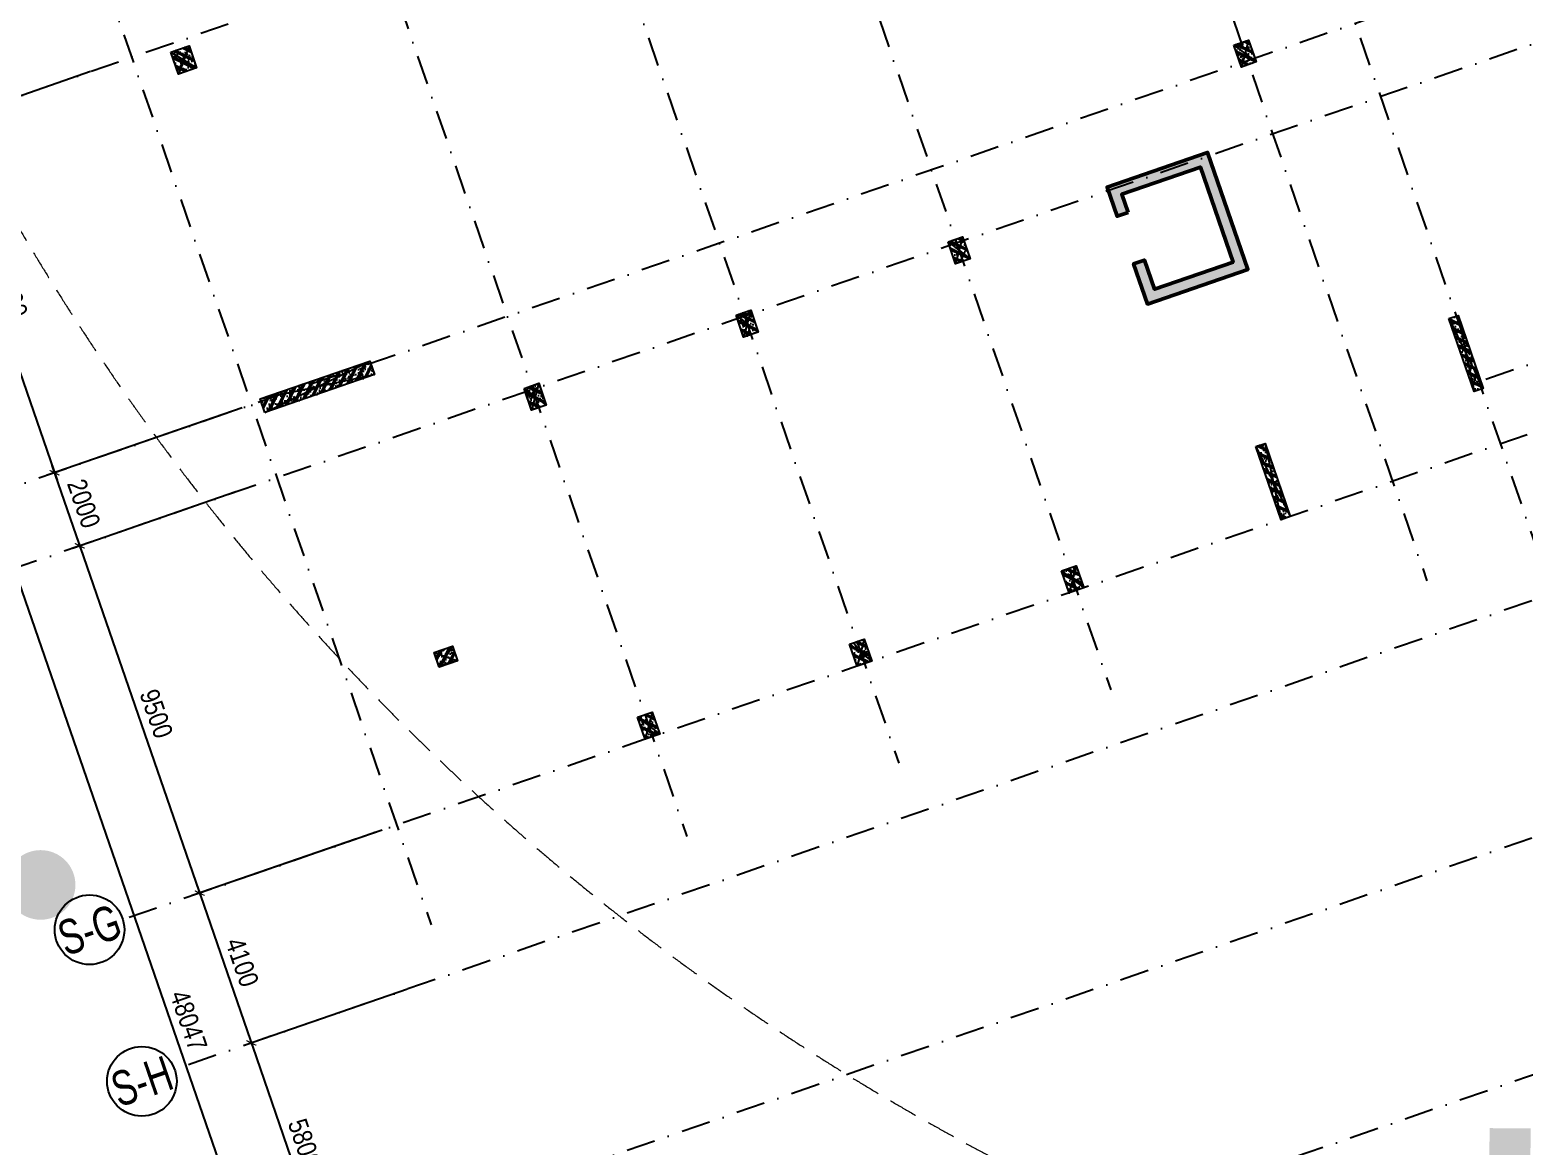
# Model space of a CAD drawing. Header units: millimetres. Extents: x -185400 to 12385, y -14070 to 168686.
# Drawn here: x -109194 to -70547, y 13994 to 42860 of the extents above; entities that cross this region are included whole.
import ezdxf
from ezdxf.enums import TextEntityAlignment as Align

# ---------------------------------------------------------------- set-up
doc = ezdxf.new("R2010")
doc.units = ezdxf.units.MM
doc.header["$LTSCALE"] = 300
doc.header["$MEASUREMENT"] = 0
doc.linetypes.add('DASHDOT', pattern=[1, 0.5, -0.25, 0, -0.25])
doc.linetypes.add('HIDDEN', pattern=[0.375, 0.25, -0.125])
for name, color, linetype in [('$AUDIT-BAD-LAYER', 7, 'Continuous'), ('KT-Kich thuoc', 9, 'Continuous'), ('KT-Luoi truc South Tower', 8, 'DASHDOT'), ('ST_MBDV Cot vach 220805$0$AUDIT_I_220805193045-1', 50, 'Continuous'), ('ST_MBDV Cot vach 220805$0$AUDIT_I_220805193045-5', 6, 'Continuous')]:
    doc.layers.add(name, color=color, linetype=linetype)
doc.layers.add('KT-Chi gioi XD', color=7, linetype='HIDDEN', true_color=0x0066cc)
doc.layers.add('ST_MBDV Cot vach 220805$0$KT-Net cot vach', color=6, linetype='Continuous', lineweight=50)
doc.styles.add('Arial Narrow', font='ARIALN.TTF')
doc.styles.add('ST_MBDV Cot vach 220805$0$HBA-Text', font='GOTHIC.TTF')
doc.dimstyles.new('ccu12-200', dxfattribs={"dimscale": 200, "dimtxt": 2.5, "dimasz": 1, "dimexe": 1, "dimexo": 2, "dimgap": 1, "dimtad": 1, "dimdec": 0, "dimdsep": 46, "dimtxsty": 'Arial Narrow', "dimblk": 'ARCHTICK', "dimcen": -1, "dimdle": 1, "dimclrd": 256, "dimclre": 256, "dimclrt": 3, "dimadec": 0, "dimazin": 2, "dimtfac": 0.1, "dimtdec": 0, "dimtmove": 0, "dimatfit": 1, "dimldrblk": 'ARCHTICK', "dimfxl": 1, "dimtvp": 0.833333, "dimtolj": 1, "dimtzin": 12, "dimarcsym": 0})

# ---------------------------------------------------------------- blocks, each defined once
blk = doc.blocks.new('_ARCHTICK')
at = {"color": 0, "linetype": 'ByBlock', "const_width": 0.15}
blk.add_lwpolyline([(-0.5, -0.5), (0.5, 0.5)], dxfattribs=at)
blk = doc.blocks.new('*D195')
at = {"layer": 'Defpoints', "color": 0, "transparency": 16777216}
for p in [(-107244, 41911, 0), (-103322, 33214, 0), (-108556, 31407)]:
    blk.add_point(p, dxfattribs=at)
at = {"layer": 'KT-Kich thuoc', "lineweight": -2, "transparency": 16777216}
for p, q in [((-107622, 41780), (-111846, 40322)), ((-111722, 40576), (-108491, 31218)), ((-103700, 33084), (-108746, 31342))]:
    blk.add_line(p, q, dxfattribs=at)
at = {"layer": 'KT-Kich thuoc', "lineweight": -2, "transparency": 16777216, "xscale": 200, "yscale": 200, "zscale": 200}
for p, rotation in [((-111657, 40387), 109.0471379636342), ((-108556, 31407), 289.0471379636342)]:
    blk.add_blockref('_ARCHTICK', p, dxfattribs=dict(at, rotation=rotation))
at = {"layer": 'KT-Kich thuoc', "color": 3, "transparency": 16777216, "insert": (-109676, 36046), "char_height": 500, "attachment_point": 5, "rotation": 289.0471, "style": 'Arial Narrow'}
blk.add_mtext('\\A1;9500', dxfattribs=at)
blk = doc.blocks.new('*D196')
at = {"layer": 'Defpoints', "color": 0, "transparency": 16777216}
for p in [(-103491, 31041, 0), (-99707, 22296), (-104803, 20537)]:
    blk.add_point(p, dxfattribs=at)
at = {"layer": 'KT-Kich thuoc', "lineweight": -2, "transparency": 16777216}
for p, q in [((-103869, 30910), (-108093, 29452)), ((-107969, 29706), (-104738, 20348)), ((-100085, 22166), (-104993, 20472))]:
    blk.add_line(p, q, dxfattribs=at)
at = {"layer": 'KT-Kich thuoc', "lineweight": -2, "transparency": 16777216, "xscale": 200, "yscale": 200, "zscale": 200}
for p, rotation in [((-107904, 29517), 109.0471379636342), ((-104803, 20537), 289.0471379636342)]:
    blk.add_blockref('_ARCHTICK', p, dxfattribs=dict(at, rotation=rotation))
at = {"layer": 'KT-Kich thuoc', "color": 3, "transparency": 16777216, "insert": (-105923, 25176), "char_height": 500, "attachment_point": 5, "rotation": 289.0471, "style": 'Arial Narrow'}
blk.add_mtext('\\A1;9500', dxfattribs=at)
blk = doc.blocks.new('*D197')
at = {"layer": 'Defpoints', "color": 0, "transparency": 16777216}
for p in [(-104143, 32931, 0), (-103491, 31041, 0), (-107904, 29517)]:
    blk.add_point(p, dxfattribs=at)
at = {"layer": 'KT-Kich thuoc', "lineweight": -2, "transparency": 16777216}
for p, q in [((-104522, 32800), (-108746, 31342)), ((-108622, 31596), (-107839, 29328)), ((-103869, 30910), (-108093, 29452))]:
    blk.add_line(p, q, dxfattribs=at)
at = {"layer": 'KT-Kich thuoc', "lineweight": -2, "transparency": 16777216, "xscale": 200, "yscale": 200, "zscale": 200}
for p, rotation in [((-108557, 31407), 109.0471379636342), ((-107904, 29517), 289.0471379636342)]:
    blk.add_blockref('_ARCHTICK', p, dxfattribs=dict(at, rotation=rotation))
at = {"layer": 'KT-Kich thuoc', "color": 3, "transparency": 16777216, "insert": (-107800, 30611), "char_height": 500, "attachment_point": 5, "rotation": 289.0471, "style": 'Arial Narrow'}
blk.add_mtext('\\A1;2000', dxfattribs=at)
blk = doc.blocks.new('ST_MBDV Cot vach 220805$0$GRID-SYM-flat-103')
at = {"layer": 'ST_MBDV Cot vach 220805$0$AUDIT_I_220805193045-1'}
blk.add_circle((0, 0, 0), 900, dxfattribs=at)
at = {"layer": 'ST_MBDV Cot vach 220805$0$AUDIT_I_220805193045-1', "style": 'ST_MBDV Cot vach 220805$0$HBA-Text'}
blk.add_attdef('GRID', text='', height=900, rotation=19.0471, dxfattribs=at).set_placement((0, 0, 0), align=Align.MIDDLE_CENTER)
blk = doc.blocks.new('*D203')
at = {"layer": 'Defpoints', "color": 0, "transparency": 16777216}
for p in [(-110864, 40661, 0), (-91942, -3636), (-97678, -5616)]:
    blk.add_point(p, dxfattribs=at)
at = {"layer": 'KT-Kich thuoc', "lineweight": -2, "transparency": 16777216}
for p, q in [((-111242, 40531), (-113547, 39735)), ((-113424, 39989), (-97613, -5805)), ((-92320, -3766), (-97868, -5681))]:
    blk.add_line(p, q, dxfattribs=at)
at = {"layer": 'KT-Kich thuoc', "lineweight": -2, "transparency": 16777216, "xscale": 200, "yscale": 200, "zscale": 200}
for p, rotation in [((-113358, 39800), 109.0471379636342), ((-97678, -5616), 289.0471379636342)]:
    blk.add_blockref('_ARCHTICK', p, dxfattribs=dict(at, rotation=rotation))
at = {"layer": 'KT-Kich thuoc', "color": 3, "transparency": 16777216, "insert": (-105088, 17240), "char_height": 500, "attachment_point": 5, "rotation": 289.0471, "style": 'Arial Narrow'}
blk.add_mtext('\\A1;48047', dxfattribs=at)
blk = doc.blocks.new('*D204')
at = {"layer": 'Defpoints', "color": 0, "transparency": 16777216}
for p in [(-100390, 22061, 0), (-99052, 18185, 0), (-103465, 16661)]:
    blk.add_point(p, dxfattribs=at)
at = {"layer": 'KT-Kich thuoc', "lineweight": -2, "transparency": 16777216}
for p, q in [((-100769, 21930), (-104993, 20472)), ((-104869, 20726), (-103400, 16472)), ((-99431, 18054), (-103655, 16596))]:
    blk.add_line(p, q, dxfattribs=at)
at = {"layer": 'KT-Kich thuoc', "lineweight": -2, "transparency": 16777216, "xscale": 200, "yscale": 200, "zscale": 200}
for p, rotation in [((-104803, 20537), 109.0471379636342), ((-103465, 16661), 289.0471379636342)]:
    blk.add_blockref('_ARCHTICK', p, dxfattribs=dict(at, rotation=rotation))
at = {"layer": 'KT-Kich thuoc', "color": 3, "transparency": 16777216, "insert": (-103704, 18748), "char_height": 500, "attachment_point": 5, "rotation": 289.0471, "style": 'Arial Narrow'}
blk.add_mtext('\\A1;4100', dxfattribs=at)
blk = doc.blocks.new('*D205')
at = {"layer": 'Defpoints', "color": 0, "transparency": 16777216}
for p in [(-99052, 18185, 0), (-97162, 12702, 0), (-101573, 11179)]:
    blk.add_point(p, dxfattribs=at)
at = {"layer": 'KT-Kich thuoc', "lineweight": -2, "transparency": 16777216}
for p, q in [((-99431, 18055), (-103655, 16596)), ((-103531, 16851), (-101507, 10990)), ((-97540, 12571), (-101762, 11114))]:
    blk.add_line(p, q, dxfattribs=at)
at = {"layer": 'KT-Kich thuoc', "lineweight": -2, "transparency": 16777216, "xscale": 200, "yscale": 200, "zscale": 200}
for p, rotation in [((-103466, 16662), 109.0471379636342), ((-101573, 11179), 289.0471379636342)]:
    blk.add_blockref('_ARCHTICK', p, dxfattribs=dict(at, rotation=rotation))
at = {"layer": 'KT-Kich thuoc', "color": 3, "transparency": 16777216, "insert": (-102089, 14069), "char_height": 500, "attachment_point": 5, "rotation": 289.0471, "style": 'Arial Narrow'}
blk.add_mtext('\\A1;5800', dxfattribs=at)
blk = doc.blocks.new('*U248')
h = blk.add_hatch()
h.set_pattern_fill('VATLIEU04', color=250, scale=40, style=0, pattern_type=2)
h.set_pattern_definition([(50, (-580, 3050), (286.904, -25.101), [30, -330]), (355, (-580, 3050), (-55.5, 300.877), [24, -264]), (100.451, (-556.1, 3047.9), (231.404, 275.776), [25.496, -280.457]), (46.184, (-580, 3130), (426.896, -66.208), [45, -495]), (96.636, (-544.43, 3124.5), (373.865, 389.647), [38.244, -420.685]), (351.184, (-580, 3130), (373.865, 389.65), [36, -396]), (21, (-540, 3110), (238.763, -161.048), [30, -330]), (326, (-540, 3110), (97.326, 290.06), [24, -264]), (71.451, (-520.1, 3096.58), (336.09, 129.012), [25.496, -280.457]), (37.5, (-580, 3050), (4.864, 133.1575), [0, -260.8, 0, -268, 0, -265]), (7.5, (-580, 3050), (105.228, 157.7647), [0, -152.8, 0, -254.8, 0, -101]), (327.5, (-669.2, 3050), (213.529, -9.022), [0, -100, 0, -312, 0, -414]), (317.5, (-709.2, 3050), (233.274, 40.042), [0, -130, 0, -207.2, 0, -294]), (45, (-580, 3050), (-120.208, 120.208), []), (45, (-580, 3099), (-120.208, 120.208), [])])
h.paths.add_polyline_path([(-475, -475), (-105, -475), (-105, 2525), (-475, 2525)])
at = {"color": 6, "ltscale": 0.25}
blk.add_lwpolyline([(-475, -475), (-105, -475), (-105, 2525), (-475, 2525)], close=True, dxfattribs=at)
at = {"layer": 'Defpoints', "linetype": 'ByBlock', "ltscale": 30}
for p, q in [((-105, -475), (-475, 2525)), ((-475, -475), (-105, 2525))]:
    blk.add_line(p, q, dxfattribs=at)
blk = doc.blocks.new('*U249')
h = blk.add_hatch()
h.set_pattern_fill('VATLIEU04', color=250, scale=40, style=0, pattern_type=2)
h.set_pattern_definition([(50, (-550, 650.03), (286.904, -25.1), [30, -330]), (355, (-550, 650.03), (-55.5, 300.88), [24, -264]), (100.451, (-526.1, 647.93), (231.404, 275.776), [25.496, -280.457]), (46.184, (-550, 730.03), (426.9, -66.21), [45, -495]), (96.636, (-514.43, 724.5), (373.87, 389.65), [38.24, -420.69]), (351.184, (-550, 730.03), (373.86, 389.65), [36, -396]), (21, (-510, 710.03), (238.763, -161.048), [30, -330]), (326, (-510, 710.03), (97.326, 290.06), [24, -264]), (71.451, (-490.1, 696.6), (336.09, 129.01), [25.496, -280.457]), (37.5, (-550, 650.03), (4.864, 133.1575), [0, -260.8, 0, -268, 0, -265]), (7.5, (-550, 650.03), (105.228, 157.765), [0, -152.8, 0, -254.8, 0, -101]), (327.5, (-639.2, 650.03), (213.529, -9.022), [0, -100, 0, -312, 0, -414]), (317.5, (-679.2, 650.03), (233.274, 40.042), [0, -130, 0, -207.2, 0, -294]), (45, (-550, 650.03), (-120.208, 120.208), []), (45, (-550, 699.03), (-120.208, 120.208), [])])
h.paths.add_polyline_path([(-475, -475), (-75, -475), (-75, 125), (-475, 125)])
at = {"color": 6, "ltscale": 0.25}
blk.add_lwpolyline([(-475, -475), (-75, -475), (-75, 125), (-475, 125)], close=True, dxfattribs=at)
at = {"layer": 'Defpoints', "linetype": 'ByBlock', "ltscale": 30}
for p, q in [((-75, -475), (-475, 125)), ((-475, -475), (-75, 125))]:
    blk.add_line(p, q, dxfattribs=at)
blk = doc.blocks.new('*U260')
h = blk.add_hatch()
h.set_pattern_fill('VATLIEU04', color=250, scale=40, style=0, pattern_type=2)
h.set_pattern_definition([(50, (-550, 650.03), (286.904, -25.1), [30, -330]), (355, (-550, 650.03), (-55.5, 300.88), [24, -264]), (100.451, (-526.1, 647.93), (231.404, 275.776), [25.496, -280.457]), (46.184, (-550, 730.03), (426.9, -66.21), [45, -495]), (96.636, (-514.43, 724.5), (373.87, 389.65), [38.24, -420.69]), (351.184, (-550, 730.03), (373.86, 389.65), [36, -396]), (21, (-510, 710.03), (238.763, -161.048), [30, -330]), (326, (-510, 710.03), (97.326, 290.06), [24, -264]), (71.451, (-490.1, 696.6), (336.09, 129.01), [25.496, -280.457]), (37.5, (-550, 650.03), (4.864, 133.1575), [0, -260.8, 0, -268, 0, -265]), (7.5, (-550, 650.03), (105.228, 157.765), [0, -152.8, 0, -254.8, 0, -101]), (327.5, (-639.2, 650.03), (213.529, -9.022), [0, -100, 0, -312, 0, -414]), (317.5, (-679.2, 650.03), (233.274, 40.042), [0, -130, 0, -207.2, 0, -294]), (45, (-550, 650.03), (-120.208, 120.208), []), (45, (-550, 699.03), (-120.208, 120.208), [])])
h.paths.add_polyline_path([(-475, -475), (-75, -475), (-75, 125), (-475, 125)])
at = {"color": 6, "ltscale": 0.25}
blk.add_lwpolyline([(-475, -475), (-75, -475), (-75, 125), (-475, 125)], close=True, dxfattribs=at)
at = {"layer": 'Defpoints', "linetype": 'ByBlock', "ltscale": 30}
for p, q in [((-75, -475), (-475, 125)), ((-475, -475), (-75, 125))]:
    blk.add_line(p, q, dxfattribs=at)
blk = doc.blocks.new('*U257')
h = blk.add_hatch()
h.set_pattern_fill('VATLIEU04', color=250, scale=40, style=0, pattern_type=2)
h.set_pattern_definition([(50, (-550, 650.03), (286.904, -25.1), [30, -330]), (355, (-550, 650.03), (-55.5, 300.88), [24, -264]), (100.451, (-526.1, 647.93), (231.404, 275.776), [25.496, -280.457]), (46.184, (-550, 730.03), (426.9, -66.21), [45, -495]), (96.636, (-514.43, 724.5), (373.87, 389.65), [38.24, -420.69]), (351.184, (-550, 730.03), (373.86, 389.65), [36, -396]), (21, (-510, 710.03), (238.763, -161.048), [30, -330]), (326, (-510, 710.03), (97.326, 290.06), [24, -264]), (71.451, (-490.1, 696.6), (336.09, 129.01), [25.496, -280.457]), (37.5, (-550, 650.03), (4.864, 133.1575), [0, -260.8, 0, -268, 0, -265]), (7.5, (-550, 650.03), (105.228, 157.765), [0, -152.8, 0, -254.8, 0, -101]), (327.5, (-639.2, 650.03), (213.529, -9.022), [0, -100, 0, -312, 0, -414]), (317.5, (-679.2, 650.03), (233.274, 40.042), [0, -130, 0, -207.2, 0, -294]), (45, (-550, 650.03), (-120.208, 120.208), []), (45, (-550, 699.03), (-120.208, 120.208), [])])
h.paths.add_polyline_path([(-475, -475), (-75, -475), (-75, 125), (-475, 125)])
at = {"color": 6, "ltscale": 0.25}
blk.add_lwpolyline([(-475, -475), (-75, -475), (-75, 125), (-475, 125)], close=True, dxfattribs=at)
at = {"layer": 'Defpoints', "linetype": 'ByBlock', "ltscale": 30}
for p, q in [((-75, -475), (-475, 125)), ((-475, -475), (-75, 125))]:
    blk.add_line(p, q, dxfattribs=at)
blk = doc.blocks.new('*U259')
h = blk.add_hatch()
h.set_pattern_fill('VATLIEU04', color=250, scale=40, style=0, pattern_type=2)
h.set_pattern_definition([(50, (-550, 650), (286.904, -25.1), [30, -330]), (355, (-550, 650), (-55.5, 300.88), [24, -264]), (100.451, (-526.1, 647.9), (231.404, 275.776), [25.496, -280.457]), (46.184, (-550, 730), (426.9, -66.21), [45, -495]), (96.636, (-514.43, 724.5), (373.87, 389.65), [38.24, -420.69]), (351.184, (-550, 730), (373.86, 389.65), [36, -396]), (21, (-510, 710), (238.763, -161.048), [30, -330]), (326, (-510, 710), (97.326, 290.06), [24, -264]), (71.451, (-490.1, 696.58), (336.09, 129.01), [25.496, -280.457]), (37.5, (-550, 650), (4.864, 133.1575), [0, -260.8, 0, -268, 0, -265]), (7.5, (-550, 650), (105.228, 157.765), [0, -152.8, 0, -254.8, 0, -101]), (327.5, (-639.2, 650), (213.529, -9.022), [0, -100, 0, -312, 0, -414]), (317.5, (-679.2, 650), (233.274, 40.042), [0, -130, 0, -207.2, 0, -294]), (45, (-550, 650), (-120.208, 120.208), []), (45, (-550, 699), (-120.208, 120.208), [])])
h.paths.add_polyline_path([(-475, -475), (-75, -475), (-75, 125), (-475, 125)])
at = {"color": 6, "ltscale": 0.25}
blk.add_lwpolyline([(-475, -475), (-75, -475), (-75, 125), (-475, 125)], close=True, dxfattribs=at)
at = {"layer": 'Defpoints', "linetype": 'ByBlock', "ltscale": 30}
for p, q in [((-75, -475), (-475, 125)), ((-475, -475), (-75, 125))]:
    blk.add_line(p, q, dxfattribs=at)
blk = doc.blocks.new('*U262')
h = blk.add_hatch()
h.set_pattern_fill('VATLIEU04', color=250, scale=40, style=0, pattern_type=2)
h.set_pattern_definition([(50, (-700, 2050), (286.904, -25.1), [30, -330]), (355, (-700, 2050), (-55.5, 300.877), [24, -264]), (100.451, (-676.1, 2047.9), (231.404, 275.776), [25.496, -280.457]), (46.184, (-700, 2130), (426.896, -66.208), [45, -495]), (96.636, (-664.43, 2124.5), (373.865, 389.65), [38.244, -420.685]), (351.184, (-700, 2130), (373.865, 389.65), [36, -396]), (21, (-660, 2110), (238.763, -161.048), [30, -330]), (326, (-660, 2110), (97.326, 290.06), [24, -264]), (71.451, (-640.1, 2096.58), (336.09, 129.012), [25.496, -280.457]), (37.5, (-700, 2050), (4.864, 133.1575), [0, -260.8, 0, -268, 0, -265]), (7.5, (-700, 2050), (105.228, 157.765), [0, -152.8, 0, -254.8, 0, -101]), (327.5, (-789.2, 2050), (213.529, -9.022), [0, -100, 0, -312, 0, -414]), (317.5, (-829.2, 2050), (233.274, 40.042), [0, -130, 0, -207.2, 0, -294]), (45, (-700, 2050), (-120.208, 120.208), []), (45, (-700, 2099), (-120.208, 120.208), [])])
h.paths.add_polyline_path([(-475, -475), (-225, -475), (-225, 1525), (-475, 1525)])
at = {"color": 6, "ltscale": 0.25}
blk.add_lwpolyline([(-475, -475), (-225, -475), (-225, 1525), (-475, 1525)], close=True, dxfattribs=at)
at = {"layer": 'Defpoints', "linetype": 'ByBlock', "ltscale": 30}
for p, q in [((-225, -475), (-475, 1525)), ((-475, -475), (-225, 1525))]:
    blk.add_line(p, q, dxfattribs=at)
blk = doc.blocks.new('*U261')
h = blk.add_hatch()
h.set_pattern_fill('VATLIEU04', color=250, scale=40, style=0, pattern_type=2)
h.set_pattern_definition([(50, (-550, 650.2), (286.904, -25.1), [30, -330]), (355, (-550, 650.2), (-55.5, 300.88), [24, -264]), (100.451, (-526.1, 648.1), (231.404, 275.776), [25.496, -280.457]), (46.184, (-550, 730.2), (426.9, -66.21), [45, -495]), (96.636, (-514.43, 724.67), (373.87, 389.65), [38.24, -420.69]), (351.184, (-550, 730.2), (373.86, 389.65), [36, -396]), (21, (-510, 710.2), (238.763, -161.048), [30, -330]), (326, (-510, 710.2), (97.326, 290.06), [24, -264]), (71.451, (-490.1, 696.77), (336.09, 129.01), [25.496, -280.457]), (37.5, (-550, 650.19), (4.864, 133.1575), [0, -260.8, 0, -268, 0, -265]), (7.5, (-550, 650.19), (105.228, 157.765), [0, -152.8, 0, -254.8, 0, -101]), (327.5, (-639.2, 650.19), (213.529, -9.022), [0, -100, 0, -312, 0, -414]), (317.5, (-679.2, 650.2), (233.274, 40.042), [0, -130, 0, -207.2, 0, -294]), (45, (-550, 650.19), (-120.208, 120.208), []), (45, (-550, 699.19), (-120.208, 120.208), [])])
h.paths.add_polyline_path([(-475, -475), (-75, -475), (-75, 125), (-475, 125)])
at = {"color": 6, "ltscale": 0.25}
blk.add_lwpolyline([(-475, -475), (-75, -475), (-75, 125), (-475, 125)], close=True, dxfattribs=at)
at = {"layer": 'Defpoints', "linetype": 'ByBlock', "ltscale": 30}
for p, q in [((-75, -475), (-475, 125)), ((-475, -475), (-75, 125))]:
    blk.add_line(p, q, dxfattribs=at)
blk = doc.blocks.new('*U269')
h = blk.add_hatch()
h.set_pattern_fill('VATLIEU04', color=250, scale=40, style=0, pattern_type=2)
h.set_pattern_definition([(50, (-450, 650), (286.904, -25.1), [30, -330]), (355, (-450, 650), (-55.5, 300.88), [24, -264]), (100.451, (-426.1, 647.9), (231.404, 275.776), [25.496, -280.457]), (46.184, (-450, 730), (426.9, -66.21), [45, -495]), (96.636, (-414.43, 724.5), (373.87, 389.65), [38.24, -420.69]), (351.184, (-450, 730), (373.86, 389.65), [36, -396]), (21, (-410, 710), (238.763, -161.048), [30, -330]), (326, (-410, 710), (97.326, 290.06), [24, -264]), (71.451, (-390.1, 696.58), (336.09, 129.01), [25.496, -280.457]), (37.5, (-450, 650), (4.864, 133.1575), [0, -260.8, 0, -268, 0, -265]), (7.5, (-450, 650), (105.228, 157.765), [0, -152.8, 0, -254.8, 0, -101]), (327.5, (-539.2, 650), (213.529, -9.022), [0, -100, 0, -312, 0, -414]), (317.5, (-579.2, 650), (233.274, 40.042), [0, -130, 0, -207.2, 0, -294]), (45, (-450, 650), (-120.208, 120.208), []), (45, (-450, 699), (-120.208, 120.208), [])])
h.paths.add_polyline_path([(-475, -475), (25, -475), (25, 125), (-475, 125)])
at = {"color": 6, "ltscale": 0.25}
blk.add_lwpolyline([(-475, -475), (25, -475), (25, 125), (-475, 125)], close=True, dxfattribs=at)
at = {"layer": 'Defpoints', "linetype": 'ByBlock', "ltscale": 30}
for p, q in [((25, -475), (-475, 125)), ((-475, -475), (25, 125))]:
    blk.add_line(p, q, dxfattribs=at)
blk = doc.blocks.new('*U270')
h = blk.add_hatch()
h.set_pattern_fill('VATLIEU04', color=250, scale=40, style=0, pattern_type=2)
h.set_pattern_definition([(50, (-550, 550), (286.904, -25.1), [30, -330]), (355, (-550, 550), (-55.5, 300.88), [24, -264]), (100.45, (-526.1, 547.9), (231.404, 275.776), [25.496, -280.457]), (46.184, (-550, 630), (426.9, -66.21), [45, -495]), (96.636, (-514.43, 624.5), (373.87, 389.65), [38.24, -420.69]), (351.184, (-550, 630), (373.86, 389.65), [36, -396]), (21, (-510, 610), (238.763, -161.048), [30, -330]), (326, (-510, 610), (97.326, 290.06), [24, -264]), (71.451, (-490.1, 596.58), (336.09, 129.01), [25.496, -280.457]), (37.5, (-550, 550), (4.864, 133.158), [0, -260.8, 0, -268, 0, -265]), (7.5, (-550, 550), (105.228, 157.765), [0, -152.8, 0, -254.8, 0, -101]), (327.5, (-639.2, 550), (213.529, -9.022), [0, -100, 0, -312, 0, -414]), (317.5, (-679.2, 550), (233.274, 40.042), [0, -130, 0, -207.2, 0, -294]), (45, (-550, 550), (-120.208, 120.208), []), (45, (-550, 599), (-120.208, 120.208), [])])
h.paths.add_polyline_path([(-475, -475), (-75, -475), (-75, 25), (-475, 25)])
at = {"color": 6, "ltscale": 0.25}
blk.add_lwpolyline([(-475, -475), (-75, -475), (-75, 25), (-475, 25)], close=True, dxfattribs=at)
at = {"layer": 'Defpoints', "linetype": 'ByBlock', "ltscale": 30}
for p, q in [((-75, -475), (-475, 25)), ((-475, -475), (-75, 25))]:
    blk.add_line(p, q, dxfattribs=at)
blk = doc.blocks.new('Asix South Tower')
at = {"layer": 'KT-Luoi truc South Tower', "ltscale": 5}
for p, q in [((-45928.1, 63080), (-113358.3, 39799.9)), ((-80172.4, 58256.6), (-70270.4, 29575.7)), ((-82960.9, 57293.9), (-73058.9, 28613)), ((-91137.3, 54471), (-81235.3, 25790.1)), ((-96619.8, 52578.2), (-86717.8, 23897.3)), ((-102102.2, 50685.3), (-92200.2, 22004.5)), ((-108719, 48400.9), (-98817, 19720.1)), ((-67132.6, 45709), (-110541.5, 30722.1)), ((-39629.6, 44836.7), (-71714.8, 33759.3)), ((-66479.9, 43818.5), (-109888.9, 28831.6)), ((-37736.8, 39354.3), (-105450.5, 15976.2)), ((-63379.6, 34838.6), (-106788.6, 19851.7)), ((-37735.1, 33218.9), (-103274.2, 10591.7)), ((-47391.3, 23749.2), (-101381.4, 5109.2))]:
    blk.add_line(p, q, dxfattribs=at)
at = {"layer": 'KT-Kich thuoc'}
ref = blk.add_blockref('ST_MBDV Cot vach 220805$0$GRID-SYM-flat-103', (-107650.1, 19589.9, 0), dxfattribs=at)
ref.add_attrib('GRID', 'S-G', dxfattribs={"layer": 'ST_MBDV Cot vach 220805$0$AUDIT_I_220805193045-1', "height": 900, "rotation": 19, "style": 'ST_MBDV Cot vach 220805$0$HBA-Text', "width": 0.75}).set_placement((-107650.1, 19589.9, 0), align=Align.MIDDLE_CENTER)
ref = blk.add_blockref('ST_MBDV Cot vach 220805$0$GRID-SYM-flat-103', (-106297, 15670.3, 0), dxfattribs=at)
ref.add_attrib('GRID', 'S-H', dxfattribs={"layer": 'ST_MBDV Cot vach 220805$0$AUDIT_I_220805193045-1', "height": 900, "rotation": 19, "style": 'ST_MBDV Cot vach 220805$0$HBA-Text', "width": 0.75}).set_placement((-106297, 15670.3, 0), align=Align.MIDDLE_CENTER)
for base, p1, p2, picture, middle in [((-108556.5, 31407.3), (-107243.8, 41910.9, 0), (-103322.2, 33214.4, 0), '*D195', (-109676.3, 36045.9)), ((-97678.5, -5616.2), (-110863.9, 40661.1, 0), (-91942.1, -3635.7), '*D203', (-105088, 17240.5)), ((-107903.8, 29516.9), (-104143.5, 32931, 0), (-103490.8, 31040.5, 0), '*D197', (-107799.8, 30610.8)), ((-104803.5, 20536.9), (-103490.8, 31040.5, 0), (-99707.3, 22296.4), '*D196', (-105923.3, 25175.5)), ((-103465.5, 16661.4), (-100390.5, 22060.5, 0), (-99052.4, 18185, 0), '*D204', (-103704.1, 18747.7)), ((-101572.7, 11179.1), (-99052.5, 18185.1, 0), (-97161.7, 12702, 0), '*D205', (-102088.8, 14068.9))]:
    dim = blk.add_linear_dim(base=base, p1=p1, p2=p2, angle=109.04714, dimstyle='ccu12-200', dxfattribs=at)
    dim.commit()
    dim.dimension.update_dxf_attribs({"geometry": picture, "text_midpoint": middle})

msp = doc.modelspace()

# ---------------------------------------------------------------- hatches: boundary and pattern name
at = {"layer": '$AUDIT-BAD-LAYER'}
h = msp.add_hatch(dxfattribs=at)
h.set_pattern_fill('ACET-2D-ANSI31', color=256)
h.set_pattern_definition([(45, (5.27543, -15.29099), (-0.08838834765, 0.08838834765), [])])
h.paths.add_polyline_path([(-152992, 35260.2), (-153807.4, 37623.5), (-155981.6, 36873.4), (-155166.3, 34510.1)], flags=0)
h.paths.add_polyline_path([(-153334.7, 37786.6), (-152519.4, 35423.3), (-150345.1, 36173.4), (-151160.5, 38536.7)], flags=16)
h.paths.add_polyline_path([(-81572.3, -12446.3), (-81581.4, -13864.1), (-80353.8, -13872.1), (-80344.7, -12454.2)])
edge = h.paths.add_edge_path()
edge.add_arc((-79262.8, -13170.1), 900, 0, 360)
h.paths.add_polyline_path([(-174845.3, 38775), (-174414.4, 37424.2), (-173542.7, 37702.3), (-173973.6, 39053.1)], flags=16)
edge = h.paths.add_edge_path(flags=16)
edge.add_arc((-172872, 38660.4), 900, 0, 360)
h.paths.add_polyline_path([(-110555.5, 20932.7), (-110092.7, 19592.4), (-109451.7, 19813.7), (-109914.4, 21154)])
edge = h.paths.add_edge_path()
edge.add_arc((-108915.8, 20748.7), 900, 0, 360)
h.paths.add_polyline_path([(-112698.4, 26328.8), (-112235.7, 24988.5), (-111427.9, 25267.4), (-111890.6, 26607.6)])
edge = h.paths.add_edge_path()
edge.add_arc((-110808.6, 26231.2), 900, 0, 360)
h.paths.add_polyline_path([(-138364.3, 646.7), (-137901.6, -693.6), (-137277.2, -478), (-137739.9, 862.3)])
edge = h.paths.add_edge_path()
edge.add_arc((-136749.6, 454.2), 900, 0, 360)
h.paths.add_polyline_path([(-143828.3, 15581.2), (-143365.6, 14240.9), (-142557.8, 14519.8), (-143020.5, 15860.1)], flags=16)
edge = h.paths.add_edge_path(flags=16)
edge.add_arc((-141938.5, 15483.7), 900, 0, 360)
h.paths.add_polyline_path([(-154331.1, 43985.8), (-153900.1, 42635), (-153193.7, 42860.4), (-153624.6, 44211.2)])
edge = h.paths.add_edge_path()
edge.add_arc((-152605.7, 43792.1), 900, 0, 360)
h.paths.add_polyline_path([(-157119.6, 43023.1), (-156688.6, 41672.3), (-155982.2, 41897.6), (-156413.1, 43248.5)])
edge = h.paths.add_edge_path()
edge.add_arc((-155394.1, 42829.4), 900, 0, 360)
h.paths.add_polyline_path([(-176260.9, 36414.6), (-175830, 35063.8), (-175123.5, 35289.1), (-175554.5, 36640)], flags=16)
edge = h.paths.add_edge_path(flags=16)
edge.add_arc((-174535.5, 36220.9), 900, 0, 360)
h.paths.add_polyline_path([(-148943.9, 45845.7), (-148513, 44494.9), (-147806.5, 44720.3), (-148237.5, 46071.1)])
edge = h.paths.add_edge_path()
edge.add_arc((-147218.5, 45652), 900, 0, 360)
h.paths.add_polyline_path([(-182878.4, 34129.9), (-182447.4, 32779.1), (-181741, 33004.5), (-182171.9, 34355.3)])
edge = h.paths.add_edge_path(flags=16)
edge.add_arc((-181153, 33936.2), 900, 0, 360)
h.paths.add_polyline_path([(-181416.8, 15649.5), (-180954.1, 14309.2), (-180038.6, 14625.3), (-180501.3, 15965.6)])
edge = h.paths.add_edge_path(flags=16)
edge.add_arc((-179365.4, 15607.7), 900, 0, 360)
h.paths.add_polyline_path([(-178647.3, 7922.9), (-178196.4, 6578.6), (-177335.4, 6867.3), (-177786.3, 8211.6)])
edge = h.paths.add_edge_path(flags=16)
edge.add_arc((-176682.2, 7834.1), 900, 0, 360)
h.paths.add_polyline_path([(-182226.9, 19020.1), (-181776.1, 17675.8), (-181056.4, 17917.1), (-181507.2, 19261.4)])
edge = h.paths.add_edge_path()
edge.add_arc((-180473.8, 18860.2), 900, 0, 360)
h.paths.add_polyline_path([(-165296, 40200.2), (-164865, 38849.4), (-164158.6, 39074.7), (-164589.5, 40425.6)], flags=16)
edge = h.paths.add_edge_path(flags=16)
edge.add_arc((-163570.6, 40006.5), 900, 0, 360)
h.paths.add_polyline_path([(-170778.5, 38307.4), (-170347.5, 36956.6), (-169641, 37181.9), (-170072, 38532.8)], flags=16)
edge = h.paths.add_edge_path(flags=16)
edge.add_arc((-169053, 38113.7), 900, 0, 360)
h.paths.add_polyline_path([(-185399.7, 27816.4), (-184948.8, 26472), (-184091.5, 26759.6), (-184542.3, 28103.9)])
edge = h.paths.add_edge_path()
edge.add_arc((-183440.1, 27725.8), 900, 0, 360)
h.paths.add_polyline_path([(-141685.3, 10185.2), (-141222.6, 8844.9), (-140581.6, 9066.2), (-141044.3, 10406.5)], flags=16)
edge = h.paths.add_edge_path(flags=16)
edge.add_arc((-140045.7, 10001.2), 900, 0, 360)
h.paths.add_polyline_path([(-139927.9, 4655.9), (-139465.2, 3315.7), (-138733.9, 3568.1), (-139196.6, 4908.4)])
edge = h.paths.add_edge_path()
edge.add_arc((-138152.8, 4518.8), 900, 0, 360)
h.paths.add_polyline_path([(-114826.3, 31730.1), (-114363.5, 30389.8), (-113399, 30722.8), (-113861.8, 32063.1)])
edge = h.paths.add_edge_path()
edge.add_arc((-112701.4, 31713.6), 900, 0, 360)
h.paths.add_polyline_path([(-116237.5, 37378.8), (-115774.8, 36038.5), (-115131.3, 36260.6), (-115594.1, 37600.9)], flags=16)
edge = h.paths.add_edge_path()
edge.add_arc((-114594.2, 37196.1), 900, 0, 360)
h.paths.add_polyline_path([(-118194.1, 42839.2), (-117731.4, 41498.9), (-117045.4, 41735.8), (-117508.1, 43076)], flags=17)
edge = h.paths.add_edge_path(flags=17)
edge.add_arc((-116487, 42678.6), 900, 0, 360)
h.paths.add_polyline_path([(-71490.6, -5057.2), (-71500.2, -6547.6), (-70504.9, -6554), (-70495.3, -5063.6)])
edge = h.paths.add_edge_path()
edge.add_arc((-69505.5, -5791.1), 900, 0, 360)
h.paths.add_polyline_path([(-71072.3, 2928.2), (-71081.4, 1510.3), (-70307, 1505.3), (-70297.8, 2923.2)])
edge = h.paths.add_edge_path()
edge.add_arc((-69442.5, 2208.7), 900, 0, 360)
h.paths.add_polyline_path([(-71255.6, 4929.4), (-71264.7, 3511.5), (-70360.5, 3505.7), (-70351.3, 4923.6)])
edge = h.paths.add_edge_path()
edge.add_arc((-69431.1, 4208.7), 900, 0, 360)
h.paths.add_polyline_path([(-71439.7, 14459), (-71448.9, 13041.1), (-70387.4, 13034.3), (-70378.3, 14452.1)])
edge = h.paths.add_edge_path()
edge.add_arc((-69379.5, 13736.7), 900, 0, 360)
h.paths.add_polyline_path([(-85732.4, -12422.6), (-85741.5, -13840.5), (-84513.9, -13848.4), (-84504.7, -12430.6)])
edge = h.paths.add_edge_path()
edge.add_arc((-83422.9, -13146.5), 900, 0, 360)
h.paths.add_polyline_path([(-91805.1, -12362.6), (-91814.3, -13780.5), (-90586.7, -13788.4), (-90577.5, -12370.5)])
edge = h.paths.add_edge_path()
edge.add_arc((-89495.7, -13086.5), 900, 0, 360)
h.paths.add_polyline_path([(-100505, -12306.5), (-100514.1, -13724.3), (-99286.5, -13732.3), (-99277.4, -12314.4)])
edge = h.paths.add_edge_path()
edge.add_arc((-98195.5, -13030.3), 900, 0, 360)
h.paths.add_polyline_path([(-109204.8, -12250.3), (-109213.9, -13668.2), (-107986.3, -13676.1), (-107977.2, -12258.2)])
edge = h.paths.add_edge_path()
edge.add_arc((-106895.3, -12974.2), 900, 0, 360)
h.paths.add_polyline_path([(-114985, -12212.8), (-114994.1, -13630.7), (-113766.5, -13638.7), (-113757.4, -12220.8)])
edge = h.paths.add_edge_path()
edge.add_arc((-112675.5, -12936.7), 900, 0, 360)
h.paths.add_polyline_path([(-128242, 51140.4), (-127810.3, 49789.8), (-126640.9, 50163.6), (-127072.6, 51514.2)])
edge = h.paths.add_edge_path()
edge.add_arc((-125821.9, 51169.6), 900, 0, 360)
h.paths.add_polyline_path([(-134132.3, 49194.7), (-133700.6, 47844.1), (-132531.2, 48217.9), (-132962.9, 49568.5)])
edge = h.paths.add_edge_path()
edge.add_arc((-131712.2, 49223.9), 900, 0, 360)
h.paths.add_polyline_path([(-136999.9, 48099), (-136568.3, 46748.4), (-135861.9, 46974.1), (-136293.6, 48324.7)])
edge = h.paths.add_edge_path()
edge.add_arc((-135274.4, 47906.2), 900, 0, 360)
h.paths.add_polyline_path([(-145979.8, 44998.7), (-145548.1, 43648.1), (-144841.8, 43873.8), (-145273.5, 45224.4)])
edge = h.paths.add_edge_path()
edge.add_arc((-144254.3, 44805.9), 900, 0, 360)
h.paths.add_polyline_path([(-120784.9, -12179.9), (-120794, -13597.8), (-119566.4, -13605.7), (-119557.3, -12187.9)])
edge = h.paths.add_edge_path()
edge.add_arc((-118475.4, -12903.8), 900, 0, 360)
h.paths.add_polyline_path([(-82516, -9113.7), (-82522.4, -10238.7), (-80147.4, -10252.2), (-80141, -9127.2)])
edge = h.paths.add_edge_path()
edge.add_line((-79107.3, 16601.5), (-79270.9, -12221.9))
edge = h.paths.add_edge_path()
edge.add_line((-83257.3, 16625), (-83420.8, -12198.4))
edge = h.paths.add_edge_path(flags=16)
edge.add_line((-172578.3, 37809.7), (-172195.6, 36701.1))
edge = h.paths.add_edge_path(flags=16)
edge.add_line((-172865.5, 35826.8), (-172195.6, 36701.1))
edge = h.paths.add_edge_path()
edge.add_line((-172865.5, 35826.8), (-163741.6, 9399.5))
h.paths.add_polyline_path([(-154920.9, 41367.3), (-154554.9, 40303.4), (-151701.2, 41285), (-152067.1, 42348.8)])
edge = h.paths.add_edge_path()
edge.add_line((-155100.4, 41978.7), (-145976.5, 15551.4))
h.paths.add_polyline_path([(-110919.3, 24721.3), (-111982.7, 24354.2), (-110997.8, 21501.6), (-109934.4, 21868.7)])
h.paths.add_polyline_path([(-112812.1, 30203.8), (-113875.5, 29836.7), (-112890.6, 26984), (-111827.2, 27351.2)])
edge = h.paths.add_edge_path()
edge.add_line((-143350.2, 33404.1), (-117337.7, 42384.8))
edge = h.paths.add_edge_path()
edge.add_line((-146829.5, 44834.2), (-137705.5, 18406.9))
edge = h.paths.add_edge_path()
edge.add_line((-180858.5, 33085.7), (-171734.5, 6658.5))
edge = h.paths.add_edge_path()
edge.add_line((-174241.8, 35370.2), (-165117.8, 8942.9))
h.paths.add_polyline_path([(-134407.7, 5133.6), (-135471.1, 4766.4), (-134486.3, 1913.8), (-133422.9, 2280.9)], flags=16)
h.paths.add_polyline_path([(-137948.6, 15389.5), (-139012, 15022.4), (-138027.1, 12169.8), (-136963.7, 12536.9)], flags=16)
edge = h.paths.add_edge_path()
edge.add_line((-135898.8, 747.9), (-118363.6, 6801.9))
edge = h.paths.add_edge_path()
edge.add_line((-137302.1, 4812.5), (-118337.7, 11359.9))
edge = h.paths.add_edge_path()
edge.add_line((-139194.9, 10294.9), (-109916.6, 20403.2))
edge = h.paths.add_edge_path()
edge.add_line((-141457.4, 27921.6), (-115444.9, 36902.4))
edge = h.paths.add_edge_path()
edge.add_line((-141087.7, 15777.4), (-111809.4, 25885.7))
edge = h.paths.add_edge_path()
edge.add_line((-139564.6, 22439.2), (-113552.1, 31419.9))
edge = h.paths.add_edge_path()
edge.add_line((-122287, 4508.7), (-70348.3, 4213.9))
edge = h.paths.add_edge_path()
edge.add_line((-122298.3, 2508.7), (-70359.6, 2213.9))
edge = h.paths.add_edge_path()
edge.add_line((-182680.4, 27979.6), (-143165.1, 41612.5))
edge = h.paths.add_edge_path()
edge.add_line((-179582.1, 18999), (-140066.8, 32631.9))
edge = h.paths.add_edge_path()
edge.add_line((-178929.8, 17108.4), (-139414.5, 30741.3))
edge = h.paths.add_edge_path()
edge.add_line((-168759.3, 37263), (-159635.3, 10835.7))
edge = h.paths.add_edge_path()
edge.add_line((-163276.9, 39155.8), (-154152.9, 12728.5))
edge = h.paths.add_edge_path()
edge.add_line((-152311.9, 42941.4), (-143188, 16514.1))
edge = h.paths.add_edge_path()
edge.add_line((-143960.6, 43955.2), (-135413.3, 19198.3))
edge = h.paths.add_edge_path()
edge.add_line((-146252.8, 43163.8), (-137705.5, 18406.9))
edge = h.paths.add_edge_path()
edge.add_line((-132894.4, 47141), (-118224.1, 4649))
edge = h.paths.add_edge_path()
edge.add_line((-89307.2, 16659.4), (-89470.7, -12164.1))
edge = h.paths.add_edge_path()
edge.add_line((-98007, 16708.8), (-98170.6, -12114.7))
edge = h.paths.add_edge_path()
edge.add_line((-106706.9, 16758.1), (-106870.5, -12065.3))
edge = h.paths.add_edge_path()
edge.add_line((-112506.8, 16791.1), (-112670.4, -12032.4))
h.paths.add_polyline_path([(-72362, 7730.7), (-71237, 7724.3), (-71222.9, 10213.6), (-72347.9, 10219.9)])
h.paths.add_polyline_path([(-72394.6, 1980.8), (-71269.6, 1974.4), (-71255.5, 4463.7), (-72380.5, 4470)])
h.paths.add_polyline_path([(-72423, -3019.1), (-71298, -3025.5), (-71283.9, -536.3), (-72408.9, -529.9)])
edge = h.paths.add_edge_path()
edge.add_line((-122233.1, 14008.5), (-70294.4, 13713.7))
h.paths.add_polyline_path([(-103764.1, -8978.2), (-103771.4, -10103.1), (-101282.1, -10119.2), (-101274.9, -8994.2)])
h.paths.add_polyline_path([(-87673.9, -9079.7), (-87681.6, -10204.6), (-85192.4, -10221.5), (-85184.7, -9096.6)])
h.paths.add_polyline_path([(-95064.3, -9034.3), (-95071.6, -10159.3), (-92582.3, -10175.3), (-92575.1, -9050.4)])
h.paths.add_polyline_path([(-178518.3, 33215.8), (-178151.1, 32152.4), (-175798.1, 32964.8), (-176165.3, 34028.2)], flags=16)
h.paths.add_polyline_path([(-172468.7, 35304.5), (-172101.5, 34241), (-169748.5, 35053.4), (-170115.7, 36116.8)], flags=16)
h.paths.add_polyline_path([(-166986.2, 37197.3), (-166619.1, 36133.9), (-164266.1, 36946.2), (-164633.2, 38009.6)], flags=16)
h.paths.add_polyline_path([(-160162.6, 39557.3), (-159794.1, 38494.4), (-157442.1, 39309.8), (-157810.6, 40372.8)], flags=16)
h.paths.add_polyline_path([(-111282, -8938.9), (-111286.9, -10063.9), (-108269.1, -10077), (-108264.2, -8952)])
edge = h.paths.add_edge_path()
edge.add_line((-118306.7, 16824), (-118470.3, -11999.5))
h.paths.add_polyline_path([(-117074.4, -8895.2), (-117084, -10020.1), (-114066.3, -10045.9), (-114056.7, -8921)])
h.paths.add_polyline_path([(-178268.2, 19991.1), (-179331.6, 19623.9), (-178346.7, 16771.3), (-177283.3, 17138.4)], flags=16)
h.paths.add_polyline_path([(-146354.7, 42550.7), (-145987.5, 41487.3), (-143134.9, 42472.1), (-143502, 43535.5)], flags=16)
h.paths.add_polyline_path([(-150788.7, 42789.4), (-150421.5, 41726), (-147568.9, 42710.9), (-147936, 43774.3)])
h.paths.add_polyline_path([(-176391.7, 14555.9), (-177455.1, 14188.7), (-176470.2, 11336.1), (-175406.8, 11703.3)], flags=16)
h.paths.add_polyline_path([(-180144.7, 25426.3), (-181208.1, 25059.1), (-180223.2, 22206.5), (-179159.8, 22573.6)])
edge = h.paths.add_edge_path(flags=16)
edge.add_line((-179206.5, 16493.6), (-178902.7, 17117.7))
edge = h.paths.add_edge_path()
edge.add_line((-175831.5, 8127.8), (-136316.2, 21760.7))
h.paths.add_polyline_path([(-116597, 41168.9), (-117660.4, 40801.8), (-116675.6, 37949.2), (-115612.1, 38316.3)], flags=17)
h.paths.add_polyline_path([(-114704.9, 35686.3), (-115768.3, 35319.1), (-114783.4, 32466.5), (-113720, 32833.6)], flags=17)
h.paths.add_polyline_path([(-136055.8, 9907.1), (-137119.2, 9539.9), (-136134.3, 6687.3), (-135070.9, 7054.4)], flags=16)
h.paths.add_polyline_path([(-130557.2, 48004.7), (-130190.1, 46941.3), (-127337.4, 47926.2), (-127704.6, 48989.6)])
h.paths.add_polyline_path([(-135283.5, 46373), (-134916.3, 45309.6), (-132063.7, 46294.4), (-132430.8, 47357.9)])
h.paths.add_polyline_path([(-140718.6, 44496.5), (-140351.5, 43433.1), (-137498.9, 44418), (-137866, 45481.4)])
edge = h.paths.add_edge_path()
edge.add_line((-132894.4, 47141), (-132237.9, 48489.7))
edge = h.paths.add_edge_path()
edge.add_line((-134980.7, 47055.5), (-120114.6, 3996.3))
edge = h.paths.add_edge_path()
edge.add_line((-125528.2, 50318.9), (-113710.1, 16088.3))
edge = h.paths.add_edge_path()
edge.add_line((-122343.7, -5491.2), (-70405, -5786))
h.paths.add_polyline_path([(-156363.1, 37059.2), (-155352, 34128.7), (-149963.7, 35987.6), (-150974.7, 38918.1)], flags=16)
at = {"layer": 'ST_MBDV Cot vach 220805$0$KT-Net cot vach'}
h = msp.add_hatch(dxfattribs=at)
h.set_pattern_fill('1BETONG2-BOP', color=250, scale=30, style=0, pattern_type=2)
h.set_pattern_definition([(69.0471, (-89230.14, 31175.53), (209.5408, 52.4275), [22.5, -247.5]), (14.0471, (-89230.14, 31175.53), (-112.989, 199.7187), [18, -198]), (119.4985, (-89212.68, 31179.9), (96.552, 252.1462), [19.122, -210.3426]), (65.2313, (-89249.72, 31232.24), (318.848, 57.55), [33.75, -371.25]), (115.6827, (-89223.15, 31237.04), (169.677, 367.7426), [28.683, -315.514]), (10.2313, (-89249.72, 31232.24), (169.677, 367.743), [27, -297]), (40.0471, (-89216.47, 31227.85), (208.686, -55.7332), [22.5, -247.5]), (245.0471, (-89216.47, 31227.85), (226.3168, -37.8782), [18, -198]), (90.4985, (-89199.08, 31223.2), (206.6893, 173.7226), [19.122, -210.3426]), (86.54714, (-89230.14, 31175.53), (-73.03432, 68.2125), [0, -195.6, 0, -201, 0, -198.75]), (23.5471, (-89230.14, 31175.53), (43.1377, 135.5289), [0, -114.6, 0, -191.1, 0, -75.75]), (346.54714, (-89293.376, 31153.696), (153.58697, 45.86723), [0, -75, 0, -234, 0, -310.5]), (336.5471, (-89321.73, 31143.9), (155.5764, 85.4834), [0, -97.5, 0, -155.4, 0, -220.5]), (334.0471, (-89230.14, 31175.53), (55.798, 114.6422), []), (334.0471, (-89242.13, 31210.27), (55.798, 114.6422), [])])
h.paths.add_polyline_path([(-80790, 38137.3), (-80953.1, 38609.9), (-78920.9, 39311.5), (-78072.4, 36853.9), (-80104.6, 36152.2), (-80365.7, 36908.4), (-80649.3, 36810.5), (-80290.3, 35770.7), (-77690.9, 36668.2), (-78735.2, 39693), (-81334.6, 38795.5), (-81073.5, 38039.3)])

# ---------------------------------------------------------------- linework, layer by layer
at = {"layer": 'KT-Chi gioi XD', "lineweight": 13, "ltscale": 10, "elevation": 0, "flags": 128}
msp.add_lwpolyline([(-29078.1, 143772.1), (-33774.2, 161645), (-36124.3, 162456.9), (-45058.2, 155685.5), (-68562, 137753.5), (-92229.5, 120645.5, 0.684877), (-61797, 6849.6), (-41426.4, 4693.7), (-2997.3, 5908.3), (-146.9, 9554.9)], format="xyb", close=True, dxfattribs=at)
at = {"layer": 'ST_MBDV Cot vach 220805$0$KT-Net cot vach'}
msp.add_lwpolyline([(-80790, 38137.3), (-80953.1, 38609.9), (-78920.9, 39311.5), (-78072.4, 36853.9), (-80104.6, 36152.2), (-80365.7, 36908.4), (-80649.3, 36810.5), (-80290.3, 35770.7), (-77690.9, 36668.2), (-78735.2, 39693), (-81334.6, 38795.5), (-81073.5, 38039.3)], close=True, dxfattribs=at)

# ---------------------------------------------------------------- block references
at = {"layer": 'KT-Kich thuoc'}
msp.add_blockref('Asix South Tower', (0, 0), dxfattribs=at)
at = {"layer": 'ST_MBDV Cot vach 220805$0$AUDIT_I_220805193045-5', "linetype": 'ByBlock', "xscale": -1}
for name, p, rotation in [('*U259', (-77449.3, 42173.6), 199.0471379540016), ('*U269', (-104944.9, 41990.5), 199.0471379540016), ('*U257', (-84842.5, 37082.1, 0), 199.0471379540016), ('*U260', (-90325, 35189.3, 0), 199.0471379540016), ('*U262', (-71886.8, 35101.5), 199.0471379540016), ('*U249', (-95807.4, 33296.5, 0), 199.0471379540016), ('*U262', (-76879.8, 31790.9), 199.0471379540016), ('*U261', (-81905.4, 28574.9, 0), 199.0471379540016), ('*U261', (-87387.9, 26682.1, 0), 199.0471379540016), ('*U270', (-98315.2, 26984.3, 0), 289.0471379540016), ('*U261', (-92870.3, 24789.3, 0), 199.0471379540016)]:
    msp.add_blockref(name, p, dxfattribs=dict(at, rotation=rotation))
at = {"layer": 'ST_MBDV Cot vach 220805$0$AUDIT_I_220805193045-5', "linetype": 'ByBlock', "extrusion": (-1.72044e-08, -5.9383e-09, 1), "xscale": -1, "rotation": 289.0507796949594}
msp.add_blockref('*U248', (-102821.5, 33572.5, 0), dxfattribs=at)

doc.saveas('drawing.dxf')
